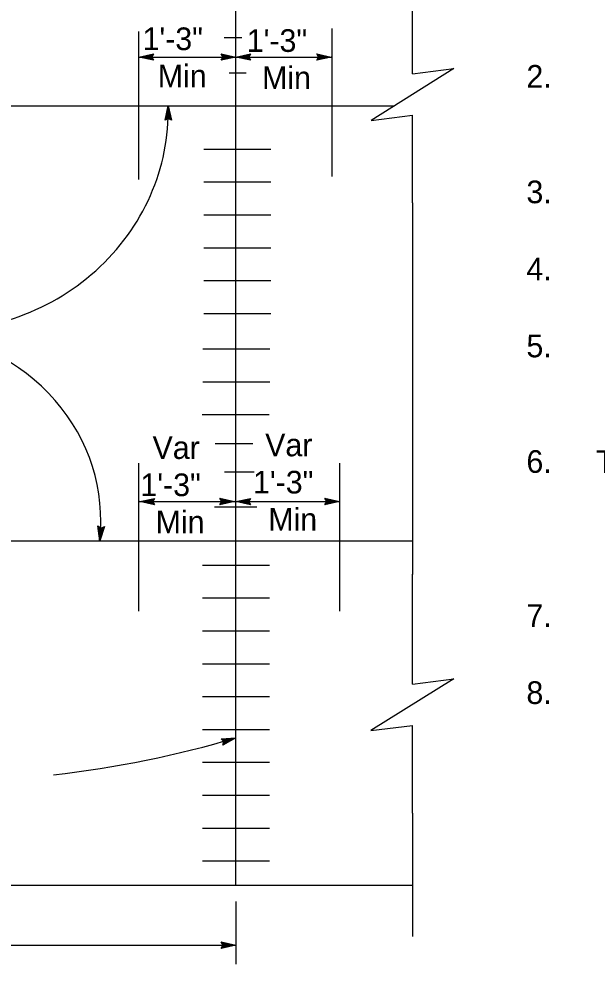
# Model space of a CAD drawing. Extents: x -894 to 866, y -476 to 714.
# Drawn here: x 147.9 to 326.4, y -120.8 to 171.2 of the extents above; entities that cross this region are included whole.
import ezdxf

# ---------------------------------------------------------------- set-up
doc = ezdxf.new("R2010")
doc.units = 0
for name, color, linetype in [('56 Stage 3 Anno', 7, 'Continuous'), ('57 Undefined', 7, 'Continuous'), ('60 Nongeo Data', 7, 'Continuous')]:
    doc.layers.add(name, color=color, linetype=linetype)

msp = doc.modelspace()

# ---------------------------------------------------------------- linework, layer by layer
at = {"layer": '56 Stage 3 Anno'}
for p, q in [((184.95, 159.42), (189.45, 160.42)), ((189.45, 158.42), (184.95, 159.42)), ((184.95, 159.42), (184.95, 159.42)), ((184.95, 159.42), (244.64, 159.42)), ((189.29, 158.68), (185.98, 159.42)), ((185.99, 159.42), (189.27, 160.15)), ((187.02, 159.42), (189.14, 159.89)), ((189.11, 158.95), (187.02, 159.42)), ((188.06, 159.42), (188.96, 159.62)), ((188.98, 159.21), (188.06, 159.42)), ((189.45, 160.42), (188.85, 159.42)), ((188.85, 159.42), (189.45, 158.42)), ((189.45, 160.42), (189.45, 160.42)), ((189.45, 158.42), (189.45, 158.42)), ((210.99, 159.42), (210.39, 160.43)), ((210.39, 160.43), (210.39, 160.43)), ((210.39, 160.43), (214.89, 159.42)), ((214.89, 159.42), (210.39, 158.42)), ((210.39, 158.42), (210.99, 159.42)), ((210.39, 158.42), (210.39, 158.42)), ((210.56, 160.16), (213.86, 159.42)), ((213.85, 159.42), (210.57, 158.69)), ((212.82, 159.42), (210.7, 158.95)), ((210.73, 159.89), (212.82, 159.42)), ((210.86, 159.63), (211.79, 159.42)), ((211.79, 159.42), (210.88, 159.22)), ((214.89, 159.42), (219.39, 160.42)), ((214.89, 159.42), (214.89, 159.42)), ((219.39, 158.42), (214.89, 159.42)), ((214.89, 159.42), (214.89, 159.42)), ((219.23, 158.68), (215.93, 159.42)), ((215.94, 159.42), (219.22, 160.15)), ((216.97, 159.42), (219.09, 159.89)), ((219.06, 158.95), (216.97, 159.42)), ((218, 159.42), (218.91, 159.62)), ((218.93, 159.21), (218, 159.42)), ((219.39, 160.42), (218.79, 159.42)), ((218.79, 159.42), (219.39, 158.42)), ((219.39, 160.42), (219.39, 160.42)), ((219.39, 158.42), (219.39, 158.42)), ((240.47, 159.43), (239.87, 160.43)), ((239.87, 160.43), (239.87, 160.43)), ((239.87, 160.43), (244.37, 159.43)), ((244.37, 159.43), (239.87, 158.43)), ((239.87, 158.43), (240.47, 159.43)), ((239.87, 158.43), (239.87, 158.43)), ((240.03, 160.17), (243.34, 159.43)), ((243.33, 159.42), (240.05, 158.7)), ((242.3, 159.43), (240.18, 158.96)), ((240.21, 159.9), (242.3, 159.43)), ((240.34, 159.64), (241.26, 159.43)), ((241.26, 159.43), (240.36, 159.23)), ((244.37, 159.43), (244.37, 159.43)), ((193.04, 139.88), (194.04, 144.38)), ((193.3, 140.05), (194.04, 143.35)), ((194.04, 144.38), (194.04, 144.38)), ((194.04, 144.38), (195.04, 139.88)), ((194.04, 143.34), (194.77, 140.06)), ((194.04, 140.48), (193.04, 139.88)), ((193.57, 140.22), (194.04, 142.31)), ((193.83, 140.35), (194.04, 141.28)), ((194.04, 142.31), (194.51, 140.19)), ((194.04, 141.28), (194.24, 140.37)), ((195.04, 139.88), (194.04, 140.48)), ((193.04, 139.88), (193.04, 139.88)), ((195.04, 139.88), (195.04, 139.88)), ((269.43, 114.39), (269.43, -0.46)), ((184.98, 22.13), (246.98, 22.13)), ((185.28, 22.08), (189.78, 23.08)), ((189.78, 21.07), (185.28, 22.08)), ((185.28, 22.08), (185.28, 22.08)), ((189.62, 21.34), (186.32, 22.08)), ((186.33, 22.08), (189.61, 22.81)), ((187.36, 22.08), (189.48, 22.55)), ((189.45, 21.61), (187.36, 22.08)), ((188.39, 22.08), (189.3, 22.28)), ((189.31, 21.87), (188.39, 22.08)), ((189.78, 23.08), (189.18, 22.08)), ((189.18, 22.08), (189.78, 21.07)), ((189.78, 23.08), (189.78, 23.08)), ((189.78, 21.07), (189.78, 21.07)), ((210.6, 22.11), (210, 23.12)), ((210, 23.12), (210, 23.12)), ((210, 23.12), (214.5, 22.11)), ((214.5, 22.11), (210, 21.12)), ((210, 21.12), (210.6, 22.11)), ((210, 21.12), (210, 21.12)), ((210.16, 22.85), (213.47, 22.11)), ((213.46, 22.11), (210.18, 21.39)), ((212.43, 22.11), (210.31, 21.65)), ((210.34, 22.58), (212.43, 22.11)), ((210.47, 22.32), (211.39, 22.12)), ((211.39, 22.12), (210.49, 21.91)), ((214.5, 22.11), (214.5, 22.11)), ((214.93, 22.07), (219.43, 23.07)), ((219.43, 21.07), (214.93, 22.07)), ((214.93, 22.07), (214.93, 22.07)), ((219.27, 21.33), (215.97, 22.07)), ((215.98, 22.08), (219.26, 22.8)), ((217.01, 22.07), (219.12, 22.54)), ((219.1, 21.6), (217.01, 22.07)), ((218.04, 22.07), (218.95, 22.27)), ((218.96, 21.86), (218.04, 22.07)), ((219.43, 23.07), (218.83, 22.07)), ((218.83, 22.07), (219.43, 21.07)), ((219.43, 23.07), (219.43, 23.07)), ((219.43, 21.07), (219.43, 21.07)), ((243.02, 22.11), (242.42, 23.12)), ((242.42, 23.12), (242.42, 23.12)), ((242.42, 23.12), (246.92, 22.11)), ((246.92, 22.11), (242.42, 21.12)), ((242.42, 21.12), (243.02, 22.11)), ((242.42, 21.12), (242.42, 21.12)), ((242.58, 22.85), (245.88, 22.11)), ((245.87, 22.11), (242.59, 21.39)), ((244.84, 22.11), (242.73, 21.65)), ((242.75, 22.58), (244.84, 22.11)), ((242.89, 22.32), (243.81, 22.12)), ((243.81, 22.12), (242.9, 21.91)), ((246.92, 22.11), (246.92, 22.11)), ((172.88, 9.98), (172.35, 14.56)), ((172.35, 14.56), (172.35, 14.56)), ((172.35, 14.56), (173.28, 13.86)), ((172.99, 11.02), (172.6, 14.36)), ((173.1, 12.04), (172.85, 14.2)), ((174.34, 14.36), (172.88, 9.98)), ((174.06, 14.22), (172.99, 11.01)), ((173.78, 14.08), (173.1, 12.04)), ((173.2, 13.07), (173.1, 14)), ((173.5, 13.97), (173.2, 13.07)), ((173.28, 13.86), (174.34, 14.36)), ((174.34, 14.36), (174.34, 14.36)), ((172.88, 9.98), (172.88, 9.98)), ((210.33, -51.19), (214.93, -50.87)), ((211.19, -51.98), (210.33, -51.19)), ((210.33, -51.19), (210.33, -51.19)), ((210.57, -51.4), (213.94, -51.17)), ((210.81, -51.61), (212.95, -51.46)), ((214.93, -50.87), (210.9, -53.11)), ((210.9, -53.11), (211.19, -51.98)), ((213.93, -51.17), (211, -52.8)), ((211.01, -51.82), (211.95, -51.75)), ((212.95, -51.46), (211.05, -52.51)), ((211.95, -51.75), (211.14, -52.2)), ((214.93, -50.87), (214.93, -50.87)), ((210.9, -53.11), (210.9, -53.11)), ((269.43, -74.15), (269.43, -112.32)), ((210.96, -114.97), (210.36, -113.97)), ((210.36, -113.97), (210.36, -113.97)), ((210.36, -113.97), (214.86, -114.97)), ((214.86, -114.97), (210.36, -115.97)), ((210.36, -115.97), (210.96, -114.97)), ((210.36, -115.97), (210.36, -115.97)), ((210.52, -114.23), (213.82, -114.97)), ((213.82, -114.98), (210.54, -115.7)), ((212.79, -114.97), (210.67, -115.44)), ((210.7, -114.5), (212.79, -114.97)), ((210.83, -114.76), (211.75, -114.97)), ((211.75, -114.97), (210.85, -115.17)), ((214.86, -114.97), (214.86, -114.97))]:
    msp.add_line(p, q, dxfattribs=at)
msp.add_ellipse((164.42, 0.57), major_axis=(141.07, 22.78), ratio=0.430451, start_param=4.602079, end_param=5.008279, dxfattribs=at)
at = {"layer": '60 Nongeo Data'}
for p, q in [((214.89, 144.37), (214.89, 323.56)), ((269.44, 154.27), (269.44, 188.17)), ((184.95, 121.61), (184.95, 167.36)), ((244.64, 122.49), (244.64, 168.24)), ((211.35, 165.47), (216.75, 165.47)), ((212.81, 154.55), (218.09, 154.55)), ((-102.08, 144.37), (263.85, 144.37)), ((204.57, 144.35), (225.23, 144.35)), ((214.89, 9.95), (214.89, 144.37)), ((269.44, 114.4), (269.44, 141.47)), ((205, 130.99), (225.67, 130.99)), ((205, 120.84), (225.67, 120.84)), ((205, 110.68), (225.67, 110.68)), ((205, 110.68), (225.67, 110.68)), ((205, 100.52), (225.67, 100.52)), ((205, 100.52), (225.67, 100.52)), ((205, 90.36), (225.67, 90.36)), ((205, 90.36), (225.67, 90.36)), ((205, 80.21), (225.67, 80.21)), ((204.75, 69.28), (225.41, 69.28)), ((204.75, 59.12), (225.41, 59.12)), ((204.55, 48.95), (225.21, 48.95)), ((208.54, 39.99), (220.18, 39.99)), ((184.98, -11.81), (184.98, 33.93)), ((246.98, -11.81), (246.98, 33.93)), ((211.4, 31.27), (220.58, 31.27)), ((208.34, 20.49), (221.4, 20.49)), ((-102.07, 9.96), (269.43, 9.96)), ((204.6, 9.95), (225.27, 9.95)), ((214.93, -96.46), (214.93, 9.96)), ((204.6, 2.48), (225.27, 2.48)), ((269.43, -34.28), (269.43, -0.38)), ((204.6, -7.67), (225.27, -7.67)), ((204.6, -17.83), (225.27, -17.83)), ((204.6, -17.83), (225.27, -17.83)), ((204.6, -27.99), (225.27, -27.99)), ((209.68, -27.99), (220.09, -27.99)), ((204.6, -38.15), (225.27, -38.15)), ((207.39, -38.15), (221.58, -38.15)), ((204.6, -48.3), (225.27, -48.3)), ((269.43, -74.15), (269.43, -47.08)), ((204.6, -58.46), (225.27, -58.46)), ((204.6, -68.62), (225.27, -68.62)), ((204.6, -78.78), (225.27, -78.78)), ((204.6, -88.93), (225.27, -88.93)), ((-102.07, -96.46), (269.35, -96.46)), ((214.93, -101.46), (214.93, -120.8)), ((-56.03, -114.97), (215.16, -114.97))]:
    msp.add_line(p, q, dxfattribs=at)
for points in [[(269.44, 154.27), (282.24, 155.87), (256.64, 139.87), (269.44, 141.47)], [(269.43, -34.28), (282.23, -32.68), (256.63, -48.68), (269.43, -47.08)]]:
    msp.add_lwpolyline(points, dxfattribs=at)
for centre, major_axis, ratio, start_param, end_param in [((122.38, 142.84), (71.68, 0), 0.949163, 4.634507, 6.305748), ((109.96, 16.25), (63.27, 0), 0.930594, 6.176165, 7.753645)]:
    msp.add_ellipse(centre, major_axis=major_axis, ratio=ratio, start_param=start_param, end_param=end_param, dxfattribs=at)

# ---------------------------------------------------------------- texts
at = {"layer": '57 Undefined'}
for s, p in [('1\'-3"', (186.11, 161.57)), ('1\'-3"', (218.29, 161.02)), ('Min', (190.82, 150.07)), ('Min', (223.01, 149.52)), ('2.', (304.63, 149.97)), ('3.', (304.63, 114.27)), ('4.', (304.63, 90.47)), ('5. ', (304.63, 66.67)), ('Var', (189.2, 35.27)), ('Var', (223.97, 36.09)), ('6.', (304.63, 30.97)), ("Transverse joint spacing may be adjusted to no less than 10' and", (326.14, 30.97)), ('1\'-3"', (185.45, 23.77)), ('1\'-3"', (220.22, 24.59)), ('Min', (224.93, 13.09)), ('Min', (190.16, 12.27)), ('7.', (304.63, -16.63)), ('8.', (304.63, -40.43))]:
    msp.add_text(s, height=7, dxfattribs=at).set_placement(p)

doc.saveas('drawing.dxf')
